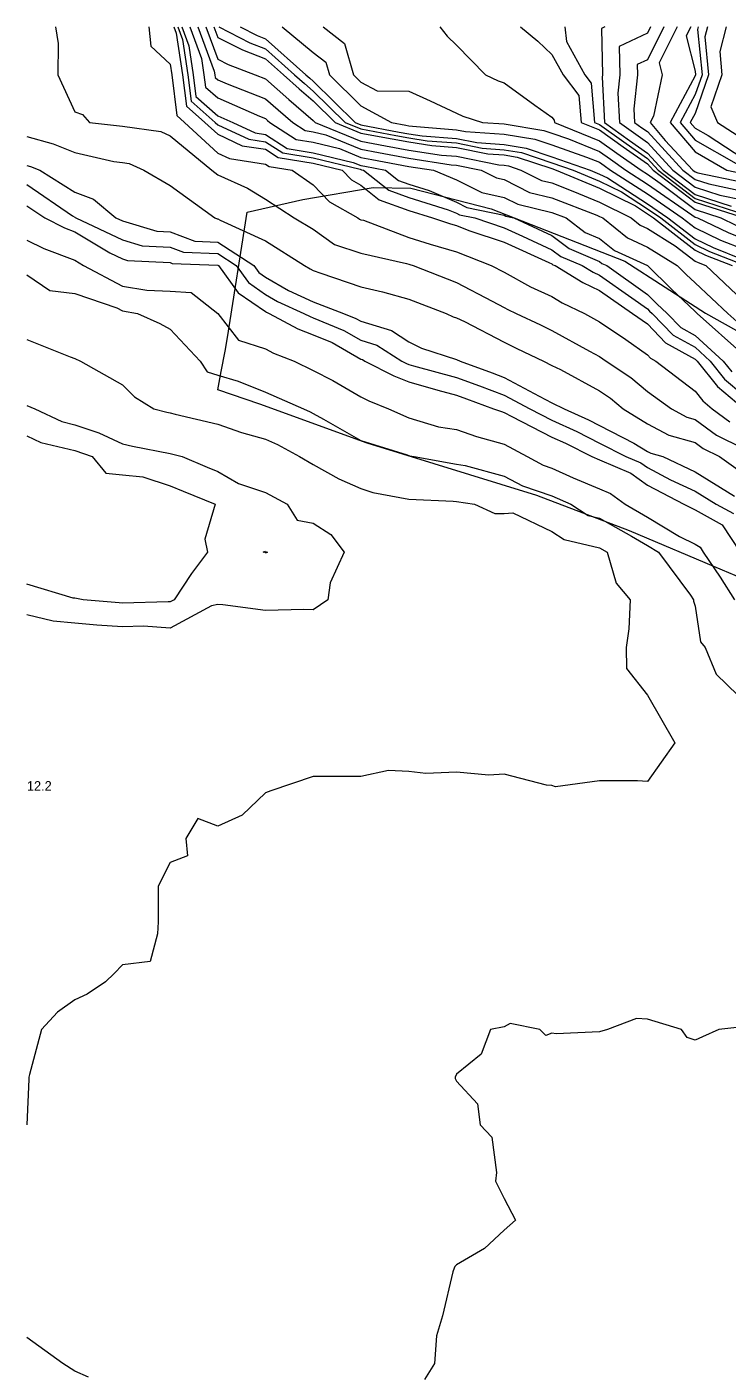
# Model space of a CAD drawing. Extents: x 0 to 335, y 0 to 561.
# Drawn here: x 0 to 73.6, y 419 to 560 of the extents above; entities that cross this region are included whole.
import ezdxf

# ---------------------------------------------------------------- set-up
doc = ezdxf.new("R2010")
doc.units = 0
for name, color, linetype in [('CONTOURS_MAJEURES', 3, 'CONTINUOUS'), ('CONTOURS_MINEURES', 8, 'CONTINUOUS'), ('PARCELLE', 4, 'CONTINUOUS'), ('POINTS_COTES', 7, 'CONTINUOUS')]:
    doc.layers.add(name, color=color, linetype=linetype)

msp = doc.modelspace()

# ---------------------------------------------------------------- linework, layer by layer
at = {"layer": 'CONTOURS_MAJEURES'}
for points in [[(15.819, 560.002), (16.298, 558.699), (16.857, 554.995), (17.209, 552.209), (19.721, 549.998), (19.999, 549.741), (23.233, 548.232), (25.002, 547.966), (26.801, 546.799), (30.005, 546.285), (34.911, 545.089), (34.997, 545.053), (35.04, 545.045), (35.271, 545.002), (37.912, 542.912), (40, 542.146), (44.143, 540.856), (45.003, 540.495), (45.334, 540.327), (46.92, 539.995), (49.995, 538.953), (51.903, 538.09), (54.998, 536.664), (55.948, 535.947), (58.182, 534.998), (59.314, 534.312), (60.001, 533.986), (63.372, 531.632), (65.004, 530.47), (65.242, 530.24), (65.491, 530.002), (67.711, 527.715), (69.997, 526.452), (71.587, 525.005), (73.097, 523.101), (75, 521.504)], [(20.089, 560.002), (23.352, 558.351), (25.002, 557.719), (28.048, 554.995), (29.082, 554.073), (30.005, 553.281), (33.333, 549.998), (34.997, 549.316), (38.634, 548.634), (40, 548.38), (41.915, 548.086), (45.003, 547.846), (47.7, 547.3), (49.995, 547.136), (51.832, 546.836), (54.998, 545.777), (57.224, 545.002), (60.001, 543.85), (62.283, 542.718), (65.004, 540.957), (66.399, 539.995), (69.997, 537.209), (71.497, 536.497), (75, 535.108)], [(56.351, 560.002), (56.514, 558.485), (58.439, 554.995), (59.112, 554.106), (59.481, 549.998), (60.001, 549.789), (62.789, 547.785), (65.004, 546.227), (66.131, 545.002), (69.997, 542.048), (74.353, 540.642)], [(70.337, 560.002), (70.267, 559.732), (70.728, 554.995), (69.997, 552.913), (68.455, 549.998), (69.997, 548.158), (74.297, 545.703)], [(-0.002, 543.495), (4.789, 540.206), (5.001, 540.074), (5.058, 540.052), (5.127, 539.995), (10.004, 537.685), (12.071, 537.067), (14.996, 536.926), (16.402, 536.402), (19.999, 536.253), (21.915, 534.998), (23.22, 533.218), (25.002, 531.993), (26.253, 531.251), (29.019, 530.002), (29.661, 529.658), (30.005, 529.525), (33.216, 528.219), (34.997, 527.186), (36.67, 526.676), (39.263, 525.005), (39.752, 524.757), (40, 524.656), (40.485, 524.52), (45.003, 523.293), (47.398, 522.4), (49.995, 521.444), (52.687, 519.998), (54.998, 518.815), (57.628, 517.627), (60.001, 516.416), (62.753, 515.001), (64.331, 514.329), (65.004, 513.84), (67.424, 512.58), (69.997, 511.371), (72.216, 510.005), (74.02, 509.025)], [(-0.002, 517.161), (1.468, 516.47), (5.001, 515.626), (6.827, 515.001), (8.264, 513.264), (10.004, 513.098), (12.128, 512.875), (14.996, 511.946), (16.36, 511.368), (19.736, 510.005), (18.647, 506.351), (18.923, 504.998), (17.25, 502.746), (15.409, 500.001), (14.996, 499.782), (14.79, 499.795), (10.004, 499.651), (9.676, 499.674), (5.884, 500.001), (5.001, 500.175), (4.839, 500.162), (-0.002, 501.642)], [(25.219, 504.998), (25.066, 504.934), (25.002, 504.931), (24.946, 504.942), (24.764, 504.998), (25.002, 505.082), (25.035, 505.031), (25.219, 504.998)]]:
    msp.add_lwpolyline(points, dxfattribs=at)
at = {"layer": 'CONTOURS_MINEURES'}
for points in [[(3, 560.002), (3.276, 558.276), (3.238, 554.995), (5.001, 551.123), (5.819, 550.816), (6.553, 549.998), (10.004, 549.617), (14.031, 549.032), (14.996, 548.598), (19.381, 545.002), (19.999, 544.511), (23.104, 543.102), (25.002, 541.972), (27.988, 539.995), (30.005, 538.824), (32.232, 537.227), (34.997, 536.295), (39.774, 535.224), (40, 535.139), (40.107, 535.105), (40.468, 534.998), (45.003, 533.236), (48.728, 531.27), (49.995, 530.61), (50.388, 530.393), (51.256, 530.002), (53.791, 528.796), (54.998, 528.221), (58.952, 526.053), (60.001, 525.479), (60.701, 525.005), (63.283, 523.282), (65.004, 521.826), (67.514, 519.998), (69.136, 519.137), (69.997, 518.897), (72.253, 517.255), (75, 515.874)], [(12.768, 560.002), (12.984, 557.984), (14.996, 556.116), (15.165, 554.995), (15.707, 550.709), (16.514, 549.998), (19.999, 546.773), (21.207, 546.209), (25.002, 545.638), (25.388, 545.388), (27.793, 545.002), (30.005, 543.474), (31.7, 541.694), (34.652, 539.995), (34.853, 539.85), (34.997, 539.802), (35.246, 539.746), (40, 537.962), (42.25, 537.245), (45.003, 536.428), (48.65, 534.998), (49.995, 534.298), (52.764, 532.767), (54.998, 531.759), (56.093, 531.095), (58.4, 530.002), (60.001, 529.126), (62.73, 527.276), (65.004, 525.652), (65.323, 525.324), (65.9, 525.005), (69.997, 521.867), (70.823, 520.825), (71.808, 519.998), (73.654, 518.654)], [(15.399, 560.002), (15.634, 559.364), (16.293, 554.995), (16.709, 551.709), (18.652, 549.998), (19.999, 548.752), (22.558, 547.558), (25.002, 547.19), (26.33, 546.329), (30.005, 545.739), (33.027, 545.002), (33.99, 543.991), (34.997, 543.411), (36.904, 541.903), (40, 540.767), (42.48, 539.995), (44.392, 539.385), (45.003, 539.203), (46.302, 538.694), (49.995, 537.443), (54.667, 535.329), (54.998, 535.177), (55.1, 535.1), (55.339, 534.998), (58.241, 533.24), (60.001, 532.405), (63.442, 530.002), (65.004, 528.886), (66.915, 526.918), (69.997, 525.216), (70.228, 525.005), (72.339, 522.342), (75, 520.109)], [(16.238, 560.002), (16.963, 558.034), (17.421, 554.995), (17.71, 552.709), (19.999, 550.695), (21.568, 549.998), (23.908, 548.906), (25.002, 548.742), (27.273, 547.27), (30.005, 546.831), (34.189, 545.811), (34.997, 545.479), (35.4, 545.404), (37.556, 545.002), (38.921, 543.922), (40, 543.526), (42.141, 542.859), (45.003, 541.66), (46.105, 541.1), (49.995, 540.284), (50.188, 540.187), (50.996, 539.995), (54.998, 538.151), (56.796, 536.793), (60.001, 535.433), (60.242, 535.238), (60.765, 534.998), (65.004, 531.979), (66.01, 531.009), (67.061, 530.002), (68.508, 528.512), (69.997, 527.689), (72.947, 525.005), (73.855, 523.86)], [(17.078, 560.002), (18.291, 556.704), (18.549, 554.995), (18.712, 553.709), (19.999, 552.577), (24.357, 550.642), (25.002, 550.396), (25.212, 550.208), (25.457, 549.998), (28.215, 548.211), (30.005, 547.923), (32.746, 547.255), (34.997, 546.332), (36.119, 546.122), (40, 545.398), (42.585, 545.002), (45.003, 543.989), (47.646, 542.645), (49.995, 542.153), (51.429, 541.43), (54.998, 540.579), (56.495, 539.995), (58.492, 538.487), (60.001, 537.846), (61.576, 536.57), (65.004, 534.998), (67.547, 532.546), (69.997, 530.197), (70.206, 530.002), (75, 525.711)], [(17.917, 560.002), (19.62, 555.374), (19.677, 554.995), (19.713, 554.71), (19.999, 554.458), (20.966, 554.029), (25.002, 552.486), (26.318, 551.312), (27.851, 549.998), (29.157, 549.152), (30.005, 549.016), (31.303, 548.699), (34.997, 547.185), (36.837, 546.84), (40, 546.25), (44.434, 545.571), (45.003, 545.526), (47.591, 545.002), (49.186, 544.191), (49.995, 544.021), (52.671, 542.672), (54.998, 542.118), (59.724, 540.272), (60.001, 540.157), (60.329, 539.995), (62.91, 537.903), (65.004, 536.942), (68.134, 534.998), (69.083, 534.083), (69.997, 533.207), (73.423, 530.002), (75, 528.591)], [(18.757, 560.002), (19.999, 556.626), (21.081, 556.078), (23.908, 554.995), (25.002, 554.577), (27.423, 552.417), (30.005, 550.204), (30.213, 549.998), (34.997, 548.037), (37.556, 547.558), (40, 547.102), (43.426, 546.577), (45.003, 546.454), (49.443, 545.555), (49.995, 545.515), (50.437, 545.443), (51.756, 545.002), (53.912, 543.915), (54.998, 543.656), (57.204, 542.795), (60.001, 541.634), (63.307, 539.995), (64.244, 539.235), (65.004, 538.886), (67.923, 537.074), (69.997, 535.468), (70.316, 535.317), (71.119, 534.998), (75, 531.336)], [(19.596, 560.002), (19.999, 558.907), (22.595, 557.593), (25.002, 556.671), (26.877, 554.995), (28.529, 553.521), (30.005, 552.256), (32.293, 549.998), (34.997, 548.89), (38.275, 548.276), (40, 547.954), (42.419, 547.583), (45.003, 547.382), (48.281, 546.718), (49.995, 546.595), (51.367, 546.372), (54.998, 545.157), (55.443, 545.002), (60.001, 543.111), (63.746, 541.254), (65.004, 540.439), (65.649, 539.995), (69.997, 536.629), (71.104, 536.104), (73.891, 534.998)], [(22.343, 560.002), (24.109, 559.108), (25.002, 558.766), (29.22, 554.995), (29.635, 554.625), (30.005, 554.307), (34.373, 549.998), (34.997, 549.743), (38.994, 548.993), (40, 548.806), (41.411, 548.59), (45.003, 548.31), (47.119, 547.881), (49.995, 547.676), (52.297, 547.301), (54.998, 546.397), (59.004, 545.002), (60.001, 544.588), (60.821, 544.182), (65.004, 541.474), (67.148, 539.995), (69.997, 537.789), (71.891, 536.89), (75, 535.658)], [(26.74, 560.002), (30.005, 557.315), (31.312, 556.306), (31.686, 554.995), (34.997, 551.738), (38.181, 549.998), (39.713, 549.711), (40, 549.658), (40.403, 549.596), (45.003, 549.238), (45.956, 549.044), (49.995, 548.756), (53.227, 548.229), (54.998, 547.637), (58.629, 546.372), (60.001, 545.819), (60.477, 545.477), (61.152, 545.002), (65.004, 542.509), (68.647, 539.995), (69.997, 538.95), (72.679, 537.677), (75, 536.757)], [(31.044, 560.002), (33.277, 558.277), (34.214, 554.995), (34.997, 554.224), (36.701, 553.293), (40, 553.257), (42.249, 552.244), (45.003, 550.981), (45.669, 550.665), (47.726, 549.998), (49.995, 549.836), (54.157, 549.158), (54.998, 548.876), (56.723, 548.276), (60.001, 546.953), (61.137, 546.136), (62.751, 545.002), (65.004, 543.543), (69.666, 540.326), (69.997, 540.074), (70.241, 539.995), (73.467, 538.464), (75, 537.856)], [(43.247, 560.002), (44.026, 559.024), (45.003, 558.081), (48.044, 554.995), (49.367, 554.366), (49.995, 554.162), (53.205, 551.79), (54.998, 550.567), (55.243, 550.243), (55.265, 549.998), (60.001, 548.087), (61.798, 546.796), (64.349, 545.002), (65.004, 544.578), (66.36, 543.642), (69.997, 540.863), (72.688, 539.995), (74.255, 539.251)], [(51.694, 560.002), (53.514, 558.517), (54.998, 557.129), (56.176, 554.995), (57.822, 552.819), (58.076, 549.998), (60.001, 549.221), (62.458, 547.456), (65.004, 545.665), (65.614, 545.002), (69.997, 541.653), (74.936, 540.059)], [(60.551, 560.002), (60.18, 559.823), (60.287, 554.995), (60.259, 554.738), (60.498, 549.998), (63.119, 548.115), (65.004, 546.789), (66.648, 545.002), (69.997, 542.443), (73.771, 541.225)], [(65.327, 560.002), (65.004, 559.359), (62.065, 557.937), (62.13, 554.995), (61.921, 553.078), (62.077, 549.998), (63.779, 548.775), (65.004, 547.913), (67.681, 545.002), (69.997, 543.233), (72.606, 542.39), (75, 541.888)], [(66.732, 560.002), (65.004, 556.561), (63.949, 556.051), (63.972, 554.995), (63.583, 551.418), (63.655, 549.998), (64.44, 549.434), (65.004, 549.037), (68.715, 545.002), (69.997, 544.023), (71.441, 543.556), (75, 542.809)], [(68.136, 560.002), (66.249, 556.243), (66.557, 554.995), (65.651, 550.645), (65.308, 549.998), (66.885, 548.117), (69.749, 545.002), (69.997, 544.812), (70.276, 544.722), (75, 543.731)], [(69.54, 560.002), (69.077, 559.08), (69.997, 555.352), (70.031, 554.995), (69.997, 554.896), (67.406, 549.998), (69.997, 546.905), (73.332, 545.002), (75, 544.652)], [(71.308, 560.002), (71.039, 558.959), (71.425, 554.995), (69.997, 550.93), (69.504, 549.998), (69.997, 549.41), (71.372, 548.625), (75, 546.251)], [(73.251, 560.002), (72.583, 557.414), (72.819, 554.995), (71.639, 551.639), (72.352, 549.998), (75, 548.266)], [(-0.002, 548.525), (2.742, 547.742), (5.001, 546.859), (9.102, 545.903), (10.004, 545.803), (10.703, 545.701), (12.258, 545.002), (14.996, 543.406), (19.697, 539.995), (19.917, 539.913), (19.999, 539.909), (20.247, 539.746), (25.002, 537.603), (29.09, 534.998), (29.664, 534.657), (30.005, 534.503), (30.802, 534.201), (34.997, 532.781), (37.269, 532.27), (40, 531.495), (43.935, 530.002), (44.64, 529.639), (45.003, 529.524), (45.848, 529.156), (49.995, 526.968), (51.326, 526.334), (54.12, 525.005), (54.998, 524.555), (55.897, 524.106), (60.001, 521.882), (61.131, 521.129), (62.468, 519.998), (65.004, 518.434), (67.245, 517.244), (69.997, 516.477), (70.851, 515.855), (72.55, 515.001), (75, 513.246)], [(-0.002, 545.488), (0.376, 545.38), (1.343, 545.002), (5.001, 542.709), (6.975, 541.971), (9.331, 539.995), (10.004, 539.676), (13.602, 538.6), (14.996, 538.533), (17.574, 537.572), (19.999, 537.472), (23.774, 534.998), (24.293, 534.29), (25.002, 533.803), (27.39, 532.386), (30.005, 531.205), (33.174, 530.002), (34.47, 529.474), (34.997, 529.169), (38.191, 528.195), (40, 527.029), (41.338, 526.341), (45.003, 525.179), (45.403, 525.005), (48.751, 523.757), (49.995, 523.299), (53.678, 521.32), (54.998, 520.643), (56.288, 519.998), (58.845, 518.843), (60.001, 518.253), (63.602, 516.402), (65.004, 515.537), (65.354, 515.352), (66.611, 515.001), (69.997, 513.411), (74.148, 510.855)], [(-0.002, 541.28), (1.87, 539.995), (3.95, 538.946), (5.001, 538.548), (8.677, 536.323), (10.004, 535.695), (10.54, 535.535), (14.996, 535.319), (15.23, 535.232), (19.999, 535.035), (20.055, 534.998), (22.146, 532.146), (25.002, 530.183), (25.116, 530.115), (25.367, 530.002), (28.388, 528.387), (30.005, 527.76), (31.962, 526.964), (34.997, 525.204), (35.149, 525.157), (35.385, 525.005), (38.446, 523.449), (40, 522.815), (43.038, 521.965), (45.003, 521.431), (46.045, 521.043), (48.886, 519.998), (49.708, 519.71), (49.995, 519.631), (50.793, 519.201), (54.998, 517.049), (56.41, 516.412), (59.174, 515.001), (60.001, 514.651), (63.262, 513.261), (65.004, 511.996), (68.828, 510.005), (69.997, 509.411), (72.854, 507.857), (74.711, 504.998)], [(-0.002, 537.683), (1.784, 536.783), (5.001, 535.565), (5.937, 534.998), (10.004, 532.862), (12.578, 532.422), (14.996, 532.313), (17.199, 532.202), (19.999, 530.002), (22.181, 527.185), (25.002, 526.293), (25.842, 525.844), (28.004, 525.005), (30.005, 524.026), (32.039, 522.965), (34.997, 521.26), (35.833, 520.835), (37.882, 519.998), (40, 519.066), (43.127, 518.124), (45.003, 517.826), (47.094, 517.094), (49.995, 516.301), (52.404, 515.001), (54.087, 514.091), (54.998, 513.788), (57.222, 512.781), (60.001, 511.604), (61.124, 511.126), (62.668, 510.005), (65.004, 508.646), (68.357, 506.642), (69.997, 505.808), (70.521, 505.523), (70.862, 504.998), (72.614, 502.383), (74.13, 500.001)], [(-0.002, 534.053), (2.403, 532.404), (5.001, 532.097), (9.43, 530.575), (10.004, 530.274), (11.592, 530.002), (13.916, 528.921), (14.996, 528.348), (18.158, 525.005), (18.866, 523.871), (19.999, 523.531), (22.12, 522.882), (25.002, 521.748), (28.96, 519.998), (29.68, 519.674), (30.005, 519.496), (31.083, 518.919), (34.997, 516.683), (39.823, 515.179), (40, 515.101), (40.076, 515.078), (40.556, 515.001), (45.003, 514.215), (45.923, 514.08), (49.995, 512.963), (51.916, 511.923), (54.998, 510.9), (56.974, 510.005), (58.81, 508.813), (60.001, 508.532), (63.348, 506.655), (65.004, 505.692), (66.166, 504.998), (69.517, 500.482), (69.84, 500.001), (69.833, 499.838), (69.997, 499.326), (70.583, 495.59), (71.071, 495.005), (72.212, 492.215), (74.47, 489.997)], [(-0.002, 527.256), (4.546, 525.46), (5.001, 525.289), (5.596, 525.005), (10.004, 522.502), (11.269, 521.267), (13.302, 519.998), (14.656, 519.658), (14.996, 519.592), (15.539, 519.455), (19.999, 518.405), (22.483, 517.517), (25.002, 516.832), (26.265, 516.263), (28.562, 515.001), (30.005, 514.164), (32.661, 512.664), (34.997, 511.662), (36.248, 511.254), (40, 510.553), (44.668, 510.34), (45.003, 510.28), (46.892, 510.005), (49.03, 509.037), (49.995, 509.021), (50.901, 509.098), (54.998, 507.15), (56.302, 506.303), (60.001, 505.432), (60.775, 504.998), (61.733, 501.731), (63.192, 500.001), (63.048, 496.958), (62.781, 495.005), (62.818, 492.817), (65.004, 489.997), (67.879, 485.001), (65.004, 480.961), (63.981, 481.026), (60.001, 481.026), (55.393, 480.399), (54.998, 480.56), (54.421, 480.581), (49.995, 481.718), (48.376, 481.625), (45.003, 481.954), (41.796, 481.798), (40, 482.003), (37.878, 482.124), (34.997, 481.485), (33.518, 481.485), (30.005, 481.485), (25.558, 480.004), (25.002, 479.787), (22.556, 477.445), (19.999, 476.289), (17.892, 477.105), (16.664, 474.997), (16.815, 473.18), (14.996, 472.499), (13.748, 470.001), (13.748, 466.253), (13.665, 465.004), (12.894, 462.105), (10.004, 461.764), (9.146, 460.855), (8.238, 459.997), (6.311, 458.688), (5.001, 458.102), (3.2, 456.799), (1.537, 455), (0.261, 450.267), (0.198, 450.004), (0.198, 449.804), (-0.002, 444.996)], [(-0.002, 520.349), (0.82, 519.998), (3.662, 518.661), (5.001, 518.341), (7.523, 517.479), (10.004, 516.346), (11.077, 516.076), (14.996, 515.322), (16.268, 515.001), (18.887, 513.891), (19.999, 513.442), (22.175, 512.178), (25.002, 511.254), (27.261, 510.005), (28.326, 508.325), (30.005, 508.025), (31.833, 506.831), (33.25, 504.998), (31.771, 501.769), (31.516, 500.001), (30.005, 498.937), (28.996, 498.993), (25.002, 498.891), (20.538, 499.462), (19.999, 499.502), (19.351, 499.355), (14.996, 497.036), (12.217, 497.22), (10.004, 497.153), (7.339, 497.34), (5.001, 497.541), (2.764, 497.768), (-0.002, 498.411)], [(75, 455.286), (72.498, 455), (70.766, 454.232), (69.997, 453.89), (69.165, 454.168), (68.57, 455), (65.004, 456.086), (63.867, 456.136), (60.835, 455), (60.001, 454.762), (55.453, 454.546), (54.998, 454.616), (54.373, 454.376), (53.748, 455), (50.621, 455.625), (49.995, 455.283), (48.569, 455), (47.585, 452.416), (45.003, 450.316), (44.868, 450.004), (44.875, 449.876), (45.003, 449.587), (47.2, 447.2), (47.499, 444.996), (48.718, 443.718), (49.207, 440), (49.088, 439.092), (49.995, 437.275), (51.187, 435.004), (49.995, 433.96), (47.933, 432.064), (45.003, 430.342), (44.847, 430.153), (44.765, 429.996), (44.618, 429.612), (43.532, 425), (42.919, 422.918), (42.694, 420.003), (41.668, 418.334)], [(6.442, 418.561), (5.001, 419.196), (3.759, 420.003), (-0.002, 422.726)]]:
    msp.add_lwpolyline(points, dxfattribs=at)
at = {"layer": 'PARCELLE'}
msp.add_lwpolyline([(76.19, 501.694), (72.873, 503.1), (63.139, 507.235), (53.421, 510.94), (35.65, 516.42), (24.406, 520.488), (20, 521.992), (20.355, 523.908), (20.753, 526.032), (21.024, 527.478), (23.091, 540.608), (28.911, 541.909), (36.269, 543.188), (40.238, 543.125), (48.647, 540.95), (62.659, 535.45), (71.082, 530.007), (102.62, 512.387)], dxfattribs=at)

# ---------------------------------------------------------------- texts
at = {"layer": 'POINTS_COTES'}
msp.add_text('12.2', height=1, dxfattribs=at).set_placement((-0.002, 480.004))

doc.saveas('drawing.dxf')
